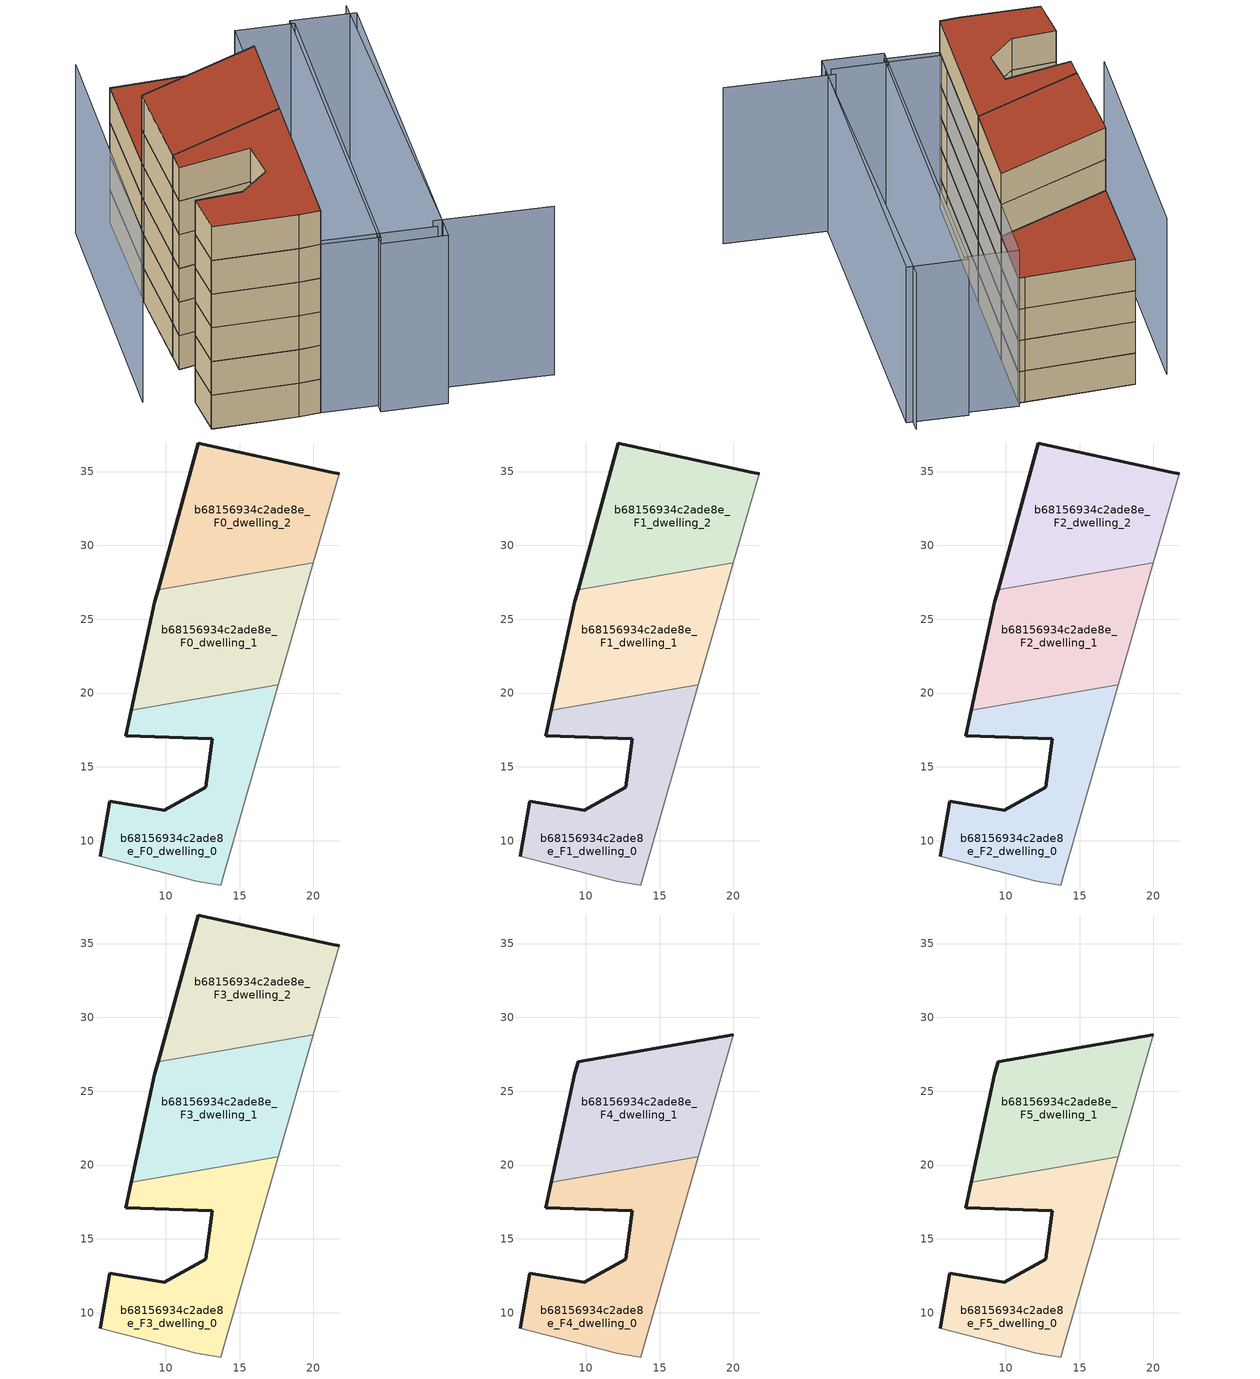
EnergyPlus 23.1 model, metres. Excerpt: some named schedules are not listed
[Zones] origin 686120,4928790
b68156934c2ade8e_F0_dwelling_0
 floor ground (EU_floor_Construction): 13.73,7 17.63,20.57 7.66,18.84 7.28,17.12 13.16,16.89 12.7,13.62 9.9,12.05 6.21,12.68 5.58,8.96 12.08,7.27 z0
 wall outside (EU_wall_Construction): 5.58,8.96 6.21,12.68 9.9,12.05 12.7,13.62 13.16,16.89 7.28,17.12 7.66,18.84 z0:3
 wall adiabatic (EU_wall_Construction): 17.63,20.57 13.73,7 12.08,7.27 5.58,8.96 z0:3
 wall to b68156934c2ade8e_F0_dwelling_1 (EU_wall_Construction): 7.66,18.84 17.63,20.57 z0:3
b68156934c2ade8e_F0_dwelling_1
 floor ground (EU_floor_Construction): 17.63,20.57 20,28.82 9.48,26.99 9.27,26.23 7.66,18.84 z0
 wall outside (EU_wall_Construction): 7.66,18.84 9.27,26.23 9.48,26.99 z0:3
 wall adiabatic (EU_wall_Construction): 20,28.82 17.63,20.57 z0:3
 wall to b68156934c2ade8e_F0_dwelling_2 (EU_wall_Construction): 9.48,26.99 20,28.81 z0:3
b68156934c2ade8e_F0_dwelling_2
 floor ground (EU_floor_Construction): 20,28.82 21.74,34.86 21.21,34.96 12.19,36.93 9.48,26.99 z0
 wall outside (EU_wall_Construction): 9.48,26.99 12.19,36.93 21.21,34.96 21.74,34.86 z0:3
 wall adiabatic (EU_wall_Construction): 21.74,34.86 20,28.82 z0:3
b68156934c2ade8e_F1_dwelling_0
 floor to b68156934c2ade8e_F0_dwelling_0 (EU_floor_Construction): 13.73,7 17.63,20.57 7.66,18.84 7.28,17.12 13.16,16.89 12.7,13.62 9.9,12.05 6.21,12.68 5.58,8.96 12.08,7.27 z3
 wall outside (EU_wall_Construction): 5.58,8.96 6.21,12.68 9.9,12.05 12.7,13.62 13.16,16.89 7.28,17.12 7.66,18.84 z3:6
 wall adiabatic (EU_wall_Construction): 17.63,20.57 13.73,7 12.08,7.27 5.58,8.96 z3:6
 wall to b68156934c2ade8e_F1_dwelling_1 (EU_wall_Construction): 7.66,18.84 17.63,20.57 z3:6
b68156934c2ade8e_F1_dwelling_1
 floor to b68156934c2ade8e_F0_dwelling_1 (EU_floor_Construction): 17.63,20.57 20,28.82 9.48,26.99 9.27,26.23 7.66,18.84 z3
 wall outside (EU_wall_Construction): 7.66,18.84 9.27,26.23 9.48,26.99 z3:6
 wall adiabatic (EU_wall_Construction): 20,28.82 17.63,20.57 z3:6
 wall to b68156934c2ade8e_F1_dwelling_2 (EU_wall_Construction): 9.48,26.99 20,28.81 z3:6
b68156934c2ade8e_F1_dwelling_2
 floor to b68156934c2ade8e_F0_dwelling_2 (EU_floor_Construction): 20,28.82 21.74,34.86 21.21,34.96 12.19,36.93 9.48,26.99 z3
 wall outside (EU_wall_Construction): 9.48,26.99 12.19,36.93 21.21,34.96 21.74,34.86 z3:6
 wall adiabatic (EU_wall_Construction): 21.74,34.86 20,28.82 z3:6
b68156934c2ade8e_F2_dwelling_0
 floor to b68156934c2ade8e_F1_dwelling_0 (EU_floor_Construction): 13.73,7 17.63,20.57 7.66,18.84 7.28,17.12 13.16,16.89 12.7,13.62 9.9,12.05 6.21,12.68 5.58,8.96 12.08,7.27 z6
 wall outside (EU_wall_Construction): 5.58,8.96 6.21,12.68 9.9,12.05 12.7,13.62 13.16,16.89 7.28,17.12 7.66,18.84 z6:9
 wall adiabatic (EU_wall_Construction): 17.63,20.57 13.73,7 12.08,7.27 5.58,8.96 z6:9
 wall to b68156934c2ade8e_F2_dwelling_1 (EU_wall_Construction): 7.66,18.84 17.63,20.57 z6:9
b68156934c2ade8e_F2_dwelling_1
 floor to b68156934c2ade8e_F1_dwelling_1 (EU_floor_Construction): 17.63,20.57 20,28.82 9.48,26.99 9.27,26.23 7.66,18.84 z6
 wall outside (EU_wall_Construction): 7.66,18.84 9.27,26.23 9.48,26.99 z6:9
 wall adiabatic (EU_wall_Construction): 20,28.82 17.63,20.57 z6:9
 wall to b68156934c2ade8e_F2_dwelling_2 (EU_wall_Construction): 9.48,26.99 20,28.81 z6:9
b68156934c2ade8e_F2_dwelling_2
 floor to b68156934c2ade8e_F1_dwelling_2 (EU_floor_Construction): 20,28.82 21.74,34.86 21.21,34.96 12.19,36.93 9.48,26.99 z6
 wall outside (EU_wall_Construction): 9.48,26.99 12.19,36.93 21.21,34.96 21.74,34.86 z6:9
 wall adiabatic (EU_wall_Construction): 21.74,34.86 20,28.82 z6:9
b68156934c2ade8e_F3_dwelling_0
 floor to b68156934c2ade8e_F2_dwelling_0 (EU_floor_Construction): 13.73,7 17.63,20.57 7.66,18.84 7.28,17.12 13.16,16.89 12.7,13.62 9.9,12.05 6.21,12.68 5.58,8.96 12.08,7.27 z9
 wall outside (EU_wall_Construction): 5.58,8.96 6.21,12.68 9.9,12.05 12.7,13.62 13.16,16.89 7.28,17.12 7.66,18.84 z9:12
 wall adiabatic (EU_wall_Construction): 17.63,20.57 13.73,7 12.08,7.27 5.58,8.96 z9:12
 wall to b68156934c2ade8e_F3_dwelling_1 (EU_wall_Construction): 7.66,18.84 17.63,20.57 z9:12
b68156934c2ade8e_F3_dwelling_1
 floor to b68156934c2ade8e_F2_dwelling_1 (EU_floor_Construction): 17.63,20.57 20,28.82 9.48,26.99 9.27,26.23 7.66,18.84 z9
 wall outside (EU_wall_Construction): 7.66,18.84 9.27,26.23 9.48,26.99 z9:12
 wall adiabatic (EU_wall_Construction): 20,28.82 17.63,20.57 z9:12
 wall to b68156934c2ade8e_F3_dwelling_2 (EU_wall_Construction): 9.48,26.99 20,28.81 z9:12
b68156934c2ade8e_F3_dwelling_2
 floor to b68156934c2ade8e_F2_dwelling_2 (EU_floor_Construction): 20,28.82 21.74,34.86 21.21,34.96 12.19,36.93 9.48,26.99 z9
 wall outside (EU_wall_Construction): 9.48,26.99 12.19,36.93 21.21,34.96 21.74,34.86 z9:12
 wall adiabatic (EU_wall_Construction): 21.74,34.86 20,28.82 z9:12
 roof outside (EU_roof_Construction): 21.21,34.96 21.74,34.86 20,28.82 9.48,26.99 12.19,36.93 z12
b68156934c2ade8e_F4_dwelling_0
 floor to b68156934c2ade8e_F3_dwelling_0 (EU_floor_Construction): 13.73,7 17.63,20.57 7.66,18.84 7.28,17.12 13.16,16.89 12.7,13.62 9.9,12.05 6.21,12.68 5.58,8.96 12.08,7.27 z12
 wall outside (EU_wall_Construction): 5.58,8.96 6.21,12.68 9.9,12.05 12.7,13.62 13.16,16.89 7.28,17.12 7.66,18.84 z12:15
 wall adiabatic (EU_wall_Construction): 17.63,20.57 13.73,7 12.08,7.27 5.58,8.96 z12:15
 wall to b68156934c2ade8e_F4_dwelling_1 (EU_wall_Construction): 7.66,18.84 17.63,20.57 z12:15
b68156934c2ade8e_F4_dwelling_1
 floor to b68156934c2ade8e_F3_dwelling_1 (EU_floor_Construction): 17.63,20.57 20,28.82 9.48,26.99 9.27,26.23 7.66,18.84 z12
 wall outside (EU_wall_Construction): 7.66,18.84 9.27,26.23 9.48,26.99 20,28.82 z12:15
 wall adiabatic (EU_wall_Construction): 20,28.82 17.63,20.57 z12:15
b68156934c2ade8e_F5_dwelling_0
 floor to b68156934c2ade8e_F4_dwelling_0 (EU_floor_Construction): 13.73,7 17.63,20.57 7.66,18.84 7.28,17.12 13.16,16.89 12.7,13.62 9.9,12.05 6.21,12.68 5.58,8.96 12.08,7.27 z15
 wall outside (EU_wall_Construction): 5.58,8.96 6.21,12.68 9.9,12.05 12.7,13.62 13.16,16.89 7.28,17.12 7.66,18.84 z15:18
 wall adiabatic (EU_wall_Construction): 17.63,20.57 13.73,7 12.08,7.27 5.58,8.96 z15:18
 wall to b68156934c2ade8e_F5_dwelling_1 (EU_wall_Construction): 7.66,18.84 17.63,20.57 z15:18
 roof outside (EU_roof_Construction): 17.63,20.57 13.73,7 12.08,7.27 5.58,8.96 6.21,12.68 9.9,12.05 12.7,13.62 13.16,16.89 7.28,17.12 7.66,18.84 z18
b68156934c2ade8e_F5_dwelling_1
 floor to b68156934c2ade8e_F4_dwelling_1 (EU_floor_Construction): 17.63,20.57 20,28.82 9.48,26.99 9.27,26.23 7.66,18.84 z15
 wall outside (EU_wall_Construction): 7.66,18.84 9.27,26.23 9.48,26.99 20,28.82 z15:18
 wall adiabatic (EU_wall_Construction): 20,28.82 17.63,20.57 z15:18
 roof outside (EU_roof_Construction): 20,28.82 17.63,20.57 7.66,18.84 9.27,26.23 9.48,26.99 z18
shading: 5.6,9.01 12.08,7.27 / 22.6,5.83 31.44,3.22 / 12.24,7.94 22.55,5.02 / 23.06,5.04 30.73,34.23 / 9.29,36.89 2.82,14.55 / 17.71,4.97 26.07,34.48 / 26.07,34.48 30.99,33.09 / 30.99,33.09 22.64,3.58 / 22.64,3.58 17.71,4.97 / 13.73,7 21.86,35.28 / 21.86,35.28 26.25,34.02 / 26.25,34.02 18.12,5.74 / 18.12,5.74 13.73,7 z0:15
[Building]
EU S2 Campaign: North Axis=0; Terrain=City; Solar Distribution=FullExterior
[Site:Location]
Bologna: Latitude=44.5; Longitude=11.25; Time Zone=1; Elevation=37
[SizingPeriod:WeatherFileDays]
AnnualSizingPeriod: Begin Month=1; Begin Day of Month=1; End Month=12; End Day of Month=31; Day of Week for Start Day=Monday; Use Weather File Daylight Saving Period=No; Use Weather File Rain and Snow Indicators=No
[MATERIAL]
EU_InternalMass_Material: Roughness=MediumRough; Thickness=0.1; Conductivity=1; Density=1800; Specific Heat=900; Thermal Absorptance=0.9; Solar Absorptance=0.7; Visible Absorptance=0.7
[MATERIAL:NOMASS] Roughness=MediumRough; Thermal Absorptance=0.9; Solar Absorptance=0.7; Visible Absorptance=0.7
Name | Thermal Resistance
EU_wall_NoMass | 0.905828
EU_roof_NoMass | 0.37593
EU_floor_NoMass | 0.67114
[CONSTRUCTION]
EU_wall_Construction: EU_wall_NoMass
EU_roof_Construction: EU_roof_NoMass
EU_floor_Construction: EU_floor_NoMass
EU_InternalMass_Construction: EU_InternalMass_Material
[ZONE] Type=1; Multiplier=1; Ceiling Height=autocalculate; Floor Area=autocalculate; Part of Total Floor Area=Yes
Name | Volume
b68156934c2ade8e_F0_dwelling_0 | 241.195
b68156934c2ade8e_F1_dwelling_0; b68156934c2ade8e_F2_dwelling_0; b68156934c2ade8e_F3_dwelling_0; b68156934c2ade8e_F4_dwelling_0; b68156934c2ade8e_F5_dwelling_0 | 241.194
b68156934c2ade8e_F0_dwelling_1 | 241.186
b68156934c2ade8e_F1_dwelling_1; b68156934c2ade8e_F2_dwelling_1; b68156934c2ade8e_F3_dwelling_1; b68156934c2ade8e_F4_dwelling_1; b68156934c2ade8e_F5_dwelling_1 | 241.187
b68156934c2ade8e_F0_dwelling_2 | 241.181
b68156934c2ade8e_F1_dwelling_2; b68156934c2ade8e_F2_dwelling_2; b68156934c2ade8e_F3_dwelling_2 | 241.182
[INTERNALMASS] Construction=EU_InternalMass_Construction
Name | Zone or ZoneList | Surface Area
b68156934c2ade8e_F0_dwelling_0_EU_InternalMass | b68156934c2ade8e_F0_dwelling_0 | 80.3979
b68156934c2ade8e_F0_dwelling_1_EU_InternalMass | b68156934c2ade8e_F0_dwelling_1 | 80.3957
b68156934c2ade8e_F0_dwelling_2_EU_InternalMass | b68156934c2ade8e_F0_dwelling_2 | 80.3939
b68156934c2ade8e_F1_dwelling_0_EU_InternalMass | b68156934c2ade8e_F1_dwelling_0 | 80.3979
b68156934c2ade8e_F1_dwelling_1_EU_InternalMass | b68156934c2ade8e_F1_dwelling_1 | 80.3957
b68156934c2ade8e_F1_dwelling_2_EU_InternalMass | b68156934c2ade8e_F1_dwelling_2 | 80.3939
b68156934c2ade8e_F2_dwelling_0_EU_InternalMass | b68156934c2ade8e_F2_dwelling_0 | 80.3979
b68156934c2ade8e_F2_dwelling_1_EU_InternalMass | b68156934c2ade8e_F2_dwelling_1 | 80.3957
b68156934c2ade8e_F2_dwelling_2_EU_InternalMass | b68156934c2ade8e_F2_dwelling_2 | 80.3939
b68156934c2ade8e_F3_dwelling_0_EU_InternalMass | b68156934c2ade8e_F3_dwelling_0 | 80.3979
b68156934c2ade8e_F3_dwelling_1_EU_InternalMass | b68156934c2ade8e_F3_dwelling_1 | 80.3957
b68156934c2ade8e_F3_dwelling_2_EU_InternalMass | b68156934c2ade8e_F3_dwelling_2 | 80.3939
b68156934c2ade8e_F4_dwelling_0_EU_InternalMass | b68156934c2ade8e_F4_dwelling_0 | 120.596
b68156934c2ade8e_F4_dwelling_1_EU_InternalMass | b68156934c2ade8e_F4_dwelling_1 | 120.591
b68156934c2ade8e_F5_dwelling_0_EU_InternalMass | b68156934c2ade8e_F5_dwelling_0 | 120.596
b68156934c2ade8e_F5_dwelling_1_EU_InternalMass | b68156934c2ade8e_F5_dwelling_1 | 120.591
[OTHEREQUIPMENT] Fuel Type=Electricity; Design Level Calculation Method=Watts/Area; Power per Zone Floor Area=1; Fraction Latent=0; Fraction Radiant=0; Fraction Lost=0; Carbon Dioxide Generation Rate=0; EndUse Subcategory=EU_Step8_InternalGains
Name | Zone or ZoneList or Space or SpaceList | Schedule
EU_Step8_InternalGain_b68156934c2ade8e_F0_dwelling_0_f000 | b68156934c2ade8e_F0_dwelling_0 | EU_Step8_GainSchedule_b68156934c2ade8e_F0_dwelling_0_f000
EU_Step8_InternalGain_b68156934c2ade8e_F0_dwelling_1_f000 | b68156934c2ade8e_F0_dwelling_1 | EU_Step8_GainSchedule_b68156934c2ade8e_F0_dwelling_1_f000
EU_Step8_InternalGain_b68156934c2ade8e_F0_dwelling_2_f000 | b68156934c2ade8e_F0_dwelling_2 | EU_Step8_GainSchedule_b68156934c2ade8e_F0_dwelling_2_f000
EU_Step8_InternalGain_b68156934c2ade8e_F1_dwelling_0_f000 | b68156934c2ade8e_F1_dwelling_0 | EU_Step8_GainSchedule_b68156934c2ade8e_F1_dwelling_0_f000
EU_Step8_InternalGain_b68156934c2ade8e_F1_dwelling_1_f000 | b68156934c2ade8e_F1_dwelling_1 | EU_Step8_GainSchedule_b68156934c2ade8e_F1_dwelling_1_f000
EU_Step8_InternalGain_b68156934c2ade8e_F1_dwelling_2_f000 | b68156934c2ade8e_F1_dwelling_2 | EU_Step8_GainSchedule_b68156934c2ade8e_F1_dwelling_2_f000
EU_Step8_InternalGain_b68156934c2ade8e_F2_dwelling_0_f000 | b68156934c2ade8e_F2_dwelling_0 | EU_Step8_GainSchedule_b68156934c2ade8e_F2_dwelling_0_f000
EU_Step8_InternalGain_b68156934c2ade8e_F2_dwelling_1_f000 | b68156934c2ade8e_F2_dwelling_1 | EU_Step8_GainSchedule_b68156934c2ade8e_F2_dwelling_1_f000
EU_Step8_InternalGain_b68156934c2ade8e_F2_dwelling_2_f000 | b68156934c2ade8e_F2_dwelling_2 | EU_Step8_GainSchedule_b68156934c2ade8e_F2_dwelling_2_f000
EU_Step8_InternalGain_b68156934c2ade8e_F3_dwelling_0_f000 | b68156934c2ade8e_F3_dwelling_0 | EU_Step8_GainSchedule_b68156934c2ade8e_F3_dwelling_0_f000
EU_Step8_InternalGain_b68156934c2ade8e_F3_dwelling_1_f000 | b68156934c2ade8e_F3_dwelling_1 | EU_Step8_GainSchedule_b68156934c2ade8e_F3_dwelling_1_f000
EU_Step8_InternalGain_b68156934c2ade8e_F3_dwelling_2_f000 | b68156934c2ade8e_F3_dwelling_2 | EU_Step8_GainSchedule_b68156934c2ade8e_F3_dwelling_2_f000
EU_Step8_InternalGain_b68156934c2ade8e_F4_dwelling_0_f000 | b68156934c2ade8e_F4_dwelling_0 | EU_Step8_GainSchedule_b68156934c2ade8e_F4_dwelling_0_f000
EU_Step8_InternalGain_b68156934c2ade8e_F4_dwelling_1_f000 | b68156934c2ade8e_F4_dwelling_1 | EU_Step8_GainSchedule_b68156934c2ade8e_F4_dwelling_1_f000
EU_Step8_InternalGain_b68156934c2ade8e_F5_dwelling_0_f000 | b68156934c2ade8e_F5_dwelling_0 | EU_Step8_GainSchedule_b68156934c2ade8e_F5_dwelling_0_f000
EU_Step8_InternalGain_b68156934c2ade8e_F5_dwelling_1_f000 | b68156934c2ade8e_F5_dwelling_1 | EU_Step8_GainSchedule_b68156934c2ade8e_F5_dwelling_1_f000
[ZONEVENTILATION:DESIGNFLOWRATE] Schedule=EU_AlwaysOn; Design Flow Rate Calculation Method=AirChanges/Hour; Air Changes per Hour=0.73129; Ventilation Type=Natural; Fan Pressure Rise=0; Fan Total Efficiency=1; Constant Term Coefficient=1; Temperature Term Coefficient=0; Velocity Term Coefficient=0; Velocity Squared Term Coefficient=0; Minimum Indoor Temperature=-100; Maximum Indoor Temperature=100; Delta Temperature=-100; Minimum Outdoor Temperature=-100; Maximum Outdoor Temperature=100; Maximum Wind Speed=40
Name | Zone or ZoneList or Space or SpaceList
EU_ConstantAir_b68156934c2ade8e_F0_dwelling_0 | b68156934c2ade8e_F0_dwelling_0
EU_ConstantAir_b68156934c2ade8e_F0_dwelling_1 | b68156934c2ade8e_F0_dwelling_1
EU_ConstantAir_b68156934c2ade8e_F0_dwelling_2 | b68156934c2ade8e_F0_dwelling_2
EU_ConstantAir_b68156934c2ade8e_F1_dwelling_0 | b68156934c2ade8e_F1_dwelling_0
EU_ConstantAir_b68156934c2ade8e_F1_dwelling_1 | b68156934c2ade8e_F1_dwelling_1
EU_ConstantAir_b68156934c2ade8e_F1_dwelling_2 | b68156934c2ade8e_F1_dwelling_2
EU_ConstantAir_b68156934c2ade8e_F2_dwelling_0 | b68156934c2ade8e_F2_dwelling_0
EU_ConstantAir_b68156934c2ade8e_F2_dwelling_1 | b68156934c2ade8e_F2_dwelling_1
EU_ConstantAir_b68156934c2ade8e_F2_dwelling_2 | b68156934c2ade8e_F2_dwelling_2
EU_ConstantAir_b68156934c2ade8e_F3_dwelling_0 | b68156934c2ade8e_F3_dwelling_0
EU_ConstantAir_b68156934c2ade8e_F3_dwelling_1 | b68156934c2ade8e_F3_dwelling_1
EU_ConstantAir_b68156934c2ade8e_F3_dwelling_2 | b68156934c2ade8e_F3_dwelling_2
EU_ConstantAir_b68156934c2ade8e_F4_dwelling_0 | b68156934c2ade8e_F4_dwelling_0
EU_ConstantAir_b68156934c2ade8e_F4_dwelling_1 | b68156934c2ade8e_F4_dwelling_1
EU_ConstantAir_b68156934c2ade8e_F5_dwelling_0 | b68156934c2ade8e_F5_dwelling_0
EU_ConstantAir_b68156934c2ade8e_F5_dwelling_1 | b68156934c2ade8e_F5_dwelling_1
[HVACTEMPLATE:THERMOSTAT] Constant Heating Setpoint=20; Constant Cooling Setpoint=50
EU_HeatOnly_b68156934c2ade8e_F0_dwelling_0; EU_HeatOnly_b68156934c2ade8e_F0_dwelling_1; EU_HeatOnly_b68156934c2ade8e_F0_dwelling_2; EU_HeatOnly_b68156934c2ade8e_F1_dwelling_0; EU_HeatOnly_b68156934c2ade8e_F1_dwelling_1; EU_HeatOnly_b68156934c2ade8e_F1_dwelling_2; EU_HeatOnly_b68156934c2ade8e_F2_dwelling_0; EU_HeatOnly_b68156934c2ade8e_F2_dwelling_1; EU_HeatOnly_b68156934c2ade8e_F2_dwelling_2; EU_HeatOnly_b68156934c2ade8e_F3_dwelling_0; EU_HeatOnly_b68156934c2ade8e_F3_dwelling_1; EU_HeatOnly_b68156934c2ade8e_F3_dwelling_2; EU_HeatOnly_b68156934c2ade8e_F4_dwelling_0; EU_HeatOnly_b68156934c2ade8e_F4_dwelling_1; EU_HeatOnly_b68156934c2ade8e_F5_dwelling_0; EU_HeatOnly_b68156934c2ade8e_F5_dwelling_1
[HVACTEMPLATE:ZONE:IDEALLOADSAIRSYSTEM] System Availability Schedule=EU_AlwaysOn; Maximum Heating Supply Air Temperature=50; Minimum Cooling Supply Air Temperature=13; Maximum Heating Supply Air Humidity Ratio=0.0156; Minimum Cooling Supply Air Humidity Ratio=0.0077; Heating Limit=NoLimit; Cooling Limit=NoLimit; Heating Availability Schedule=EU_AlwaysOn; Cooling Availability Schedule=EU_CoolingOff; Dehumidification Control Type=ConstantSensibleHeatRatio; Cooling Sensible Heat Ratio=0.7; Dehumidification Setpoint=60; Humidification Control Type=None; Humidification Setpoint=30; Outdoor Air Method=None; Outdoor Air Flow Rate per Person=0.00944; Outdoor Air Flow Rate per Zone Floor Area=0; Outdoor Air Flow Rate per Zone=0; Demand Controlled Ventilation Type=None; Outdoor Air Economizer Type=NoEconomizer; Heat Recovery Type=None; Sensible Heat Recovery Effectiveness=0.7; Latent Heat Recovery Effectiveness=0.65
Name | Template Thermostat
b68156934c2ade8e_F0_dwelling_0 | EU_HeatOnly_b68156934c2ade8e_F0_dwelling_0
b68156934c2ade8e_F0_dwelling_1 | EU_HeatOnly_b68156934c2ade8e_F0_dwelling_1
b68156934c2ade8e_F0_dwelling_2 | EU_HeatOnly_b68156934c2ade8e_F0_dwelling_2
b68156934c2ade8e_F1_dwelling_0 | EU_HeatOnly_b68156934c2ade8e_F1_dwelling_0
b68156934c2ade8e_F1_dwelling_1 | EU_HeatOnly_b68156934c2ade8e_F1_dwelling_1
b68156934c2ade8e_F1_dwelling_2 | EU_HeatOnly_b68156934c2ade8e_F1_dwelling_2
b68156934c2ade8e_F2_dwelling_0 | EU_HeatOnly_b68156934c2ade8e_F2_dwelling_0
b68156934c2ade8e_F2_dwelling_1 | EU_HeatOnly_b68156934c2ade8e_F2_dwelling_1
b68156934c2ade8e_F2_dwelling_2 | EU_HeatOnly_b68156934c2ade8e_F2_dwelling_2
